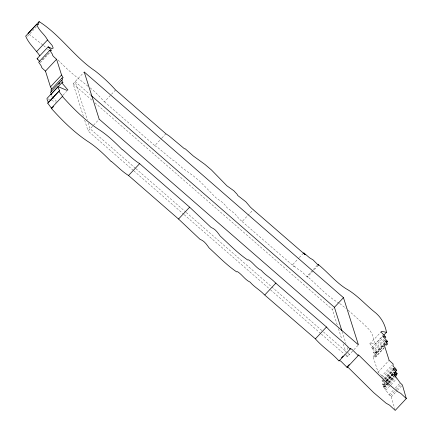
<?xml version="1.0" encoding="UTF-8"?>
<svg xmlns="http://www.w3.org/2000/svg" width="432" height="432" viewBox="0 0 432 432"><rect width="100%" height="100%" fill="white"/><g stroke="black" fill="none" stroke-linecap="round" stroke-linejoin="round"><path stroke-width="0.32" stroke-dasharray="2.16 1.62" d="M382.007 376.974L382.023 375.824L392.234 364.927M384.08 339.287L374.76 349.234L369.873 343.818L370.429 343.219L375.397 344.142L382.055 337.036M36.596 26.552L27.27 36.504L26.212 36.245M42.104 59.908L44.323 57.542M44.766 57.067L46.543 55.172M46.985 54.697L48.314 53.276M40.284 62.705L50.053 52.283M83.441 116.365L73.121 83.824L84.218 71.982M63.029 95.175L66.582 91.39M90.175 87.912C95.553 91.946 99.889 97.027 104.458 101.795L115.555 89.953M133.337 170.419L88.096 131.036L99.193 119.194M104.458 101.795L154.786 145.611L161.449 138.505M161.892 138.029L165.888 133.763M154.786 145.611L158.177 147.901L173.41 160.666L174.139 160.634L182.272 167.881L193.66 176.137L200.313 181.764L215.789 197.64L222.734 202.603L226.039 206.15L226.66 207.349L234.754 213.651L239.387 219.094L242.114 221.551L253.217 209.709M242.114 221.551L294.214 266.657L292.621 264.686L298.836 258.055M299.279 257.58L302.827 253.789M318.411 265.302L307.309 277.144L307.028 276.237L312.8 270.076M313.243 269.606L317.682 264.865M337.225 324.815L332.37 309.501L333.607 308.178M345.821 355.385L347.344 356.713L353.473 350.174M353.927 349.693L358.441 344.871M369.873 343.818L380.97 331.976M384.032 345.362L376.488 353.419L371.574 347.706L382.671 335.864M372.692 348.932L383.789 337.084M384.437 347.744L376.45 356.27L376.164 355.358L373.626 352.733L373.486 352.274L384.583 340.432M375.559 352.215L384.88 342.268M373.486 352.274L375.889 353.662L375.586 353.03L385.139 342.819M375.586 353.03L385.22 343.078M382.023 375.824L378.038 372.168L373.097 356.589L384.323 344.66M384.113 347.647L375.235 357.124L374.776 355.644L384.097 345.692M378.038 372.168L389.135 360.32M382.439 377.654L392.65 366.757M388.276 383.281L386.057 385.646L381.947 380.344L383.276 378.923M383.719 378.448L393.044 368.501M384.453 379.139L392.445 370.607M384.734 378.864L393.611 369.392M382.795 381.677L384.572 379.782M385.015 379.312L393.898 369.835M385.479 379.436L393.471 370.904M388.751 383.384L385.641 386.699L383.254 385.031L382.406 384.199L385.517 380.884M385.96 380.408L393.622 372.26M386.132 380.592L393.233 373.016M384.248 382.99L385.576 381.569M386.019 381.094L393.125 373.518M386.3 381.132L393.401 373.556M386.381 381.402L393.482 373.826M383.254 385.031L386.359 381.715M386.802 381.24L394.351 373.189M382.406 384.199L383.929 384.394L385.263 382.968M387.04 381.073L394.141 373.496M395.032 409.757L391.322 396.889L389.113 394.702L383.06 386.289L387.056 382.028M387.499 381.553L394.157 374.447M383.06 386.289L384.107 386.527L387.661 382.736M388.103 382.261L394.319 375.629M383.508 387.277L387.504 383.011M387.947 382.536L394.61 375.43M383.794 387.72L394.891 375.878M388.719 382.806L394.049 377.12M389.194 382.909L394.524 377.222M385.047 388.757L389.486 384.016M389.929 383.546L396.144 376.909M385.776 390.334L390.658 385.123M391.1 384.647L396.873 378.486M389.113 394.702L393.552 389.966M395.329 388.071L400.21 382.86M390.371 395.717L395.701 390.031M396.144 389.556L400.583 384.82M391.322 396.889L397.089 390.728M397.537 390.258L401.976 385.517M373.097 356.589L373.756 356.335L375.235 357.124M384.107 386.527L385.641 386.699M381.947 380.344L383.119 380.56L384.545 381.634M374.776 355.644L376.45 356.27M48.098 98.896L49.772 99.554M51.548 100.337L55.706 102.163M371.574 347.706L374.76 349.234M383.929 384.394L386.057 385.646M339.244 303.205C326.776 296.276 317.806 285.325 307.028 276.237M339.79 303.593L346.205 308.551M29.095 34.22L43.151 45.203M307.309 277.144L301.936 271.723L298.615 269.741L292.621 264.686M88.101 86.276C77.625 78.073 67.106 69.719 57.942 59.816L57.051 58.882M43.594 45.571L45.792 47.417M348.143 310.176L363.091 323.546L369.49 329.859L371.882 333.607L375.397 344.142M90.941 95.342L75.179 81.621L87.323 119.907M73.121 83.824L92.437 100.64M94.975 102.854L332.37 309.501M135.4 168.221L90.158 128.839L88.339 123.093M135.907 168.664L185.722 212.026M186.235 212.468L322.974 331.506M323.482 331.949L347.371 352.744M347.884 353.187L349.407 354.515L348.797 352.598M133.844 170.861L183.665 214.229M184.172 214.672L270.081 289.456M270.589 289.899L320.911 333.704M321.419 334.147L345.314 354.947M376.488 353.419L375.818 352.766L375.899 353.03M47.617 49.205L48.53 50.101M52.753 97.178L56.5 101.315M51.5 95.693L52.31 96.725M342.122 331.544L345.967 343.667M347.182 347.495L347.992 350.05M338.44 328.644L341.68 338.85M343.294 343.953L345.929 352.247M346.739 354.802L347.344 356.713M84.656 120.193L88.096 131.036"/><path stroke-width="0.65" d="M51.343 94.397L50.69 94.657L61.787 82.814L67.916 89.964L66.803 90.32L58.088 86.611L58.315 88.128L59.578 90.634L58.806 91.282L62.888 96.574L62.359 96.444L51.262 108.286C62.014 120.344 73.818 132.057 87.334 141.124C96.266 146.777 103.907 154.17 111.31 161.687L111.505 161.525C117.229 166.223 122.143 171.574 128.536 175.495L178.535 219.024L200.027 239.323C204.131 240.7 206.685 244.469 209.045 247.844C218.014 256.068 226.541 264.935 236.617 271.868L237.541 271.679C242.185 274.628 244.987 279.79 250.112 282.134C254.318 287.08 259.972 290.002 264.319 294.678L315.382 338.845C322.574 347.182 331.738 352.76 338.985 360.99L339.239 360.212L341.086 361.406L347.139 367.432L358.236 355.585L358.096 355.131L358.49 354.807L384.777 380.786L397.17 391.338L400.766 393.39L406.312 398.558L395.215 410.4L389.669 405.232L386.073 403.18L373.68 392.629L347.393 366.655M339.185 360.828L350.282 348.986L350.336 348.37L352.183 349.564L358.236 355.585M383.832 335.14L386.494 332.3C384.988 324.065 380.911 316.759 374.188 311.699C364.754 304.015 356.605 294.478 345.821 288.587C335.372 281.869 327.742 272.176 318.125 264.395L318.411 265.302L313.033 259.875L309.712 257.899L303.718 252.844L305.311 254.815L253.217 209.709L250.49 207.252L245.851 201.803L237.757 195.507L237.141 194.303L233.831 190.76L226.892 185.798L211.41 169.922L204.763 164.295L193.369 156.038L185.236 148.792L184.513 148.824L169.279 136.058L165.888 133.763L115.555 89.953C109.431 83.09 102.595 76.75 95.261 71.042C74.488 57.181 60.421 35.068 39.128 21.6L38.367 24.656L36.785 24.268L25.688 36.115C28.539 43.529 35.284 49.156 39.771 55.76M28.031 33.442L39.128 21.6M36.418 51.818L47.515 39.976C44.771 34.209 38.351 30.51 36.785 24.268M39.971 61.69L37.082 58.676L48.179 46.834L51.894 48.584L53.201 48.065L52.126 45.398L47.515 39.976M48.179 46.834L51.068 49.842L51.381 50.863L49.761 50.36L38.664 62.203L41.337 66.101L41.288 66.717L42.239 68.207L45.473 71.113L50.468 86.859L51.721 89.008M45.473 71.113L56.57 59.27L53.336 56.365L52.385 54.875L52.439 54.259L49.761 50.36M50.468 86.859L61.565 75.017L56.57 59.27M61.565 75.017L63.131 77.701L62.019 78.057L50.922 89.899L51.521 91.827M62.019 78.057L62.618 79.985L61.544 80.449L50.447 92.297L51.489 94.084M58.622 84.245L59.956 82.825M58.088 86.611L46.985 98.453L47.218 99.97L48.481 102.481L47.704 103.124L50.647 107.093L51.786 108.416L53.563 106.52M47.704 103.124L58.806 91.282M48.481 102.481L59.578 90.634M128.536 175.495L139.633 163.652L189.637 207.182L211.129 227.48C215.233 228.852 217.782 232.621 220.147 236.002C229.111 244.226 237.638 253.093 247.714 260.026L248.638 259.832C253.282 262.786 256.084 267.943 261.209 270.292C265.421 275.238 271.069 278.159 275.416 282.836L326.484 327.002C333.671 335.335 342.841 340.918 350.087 349.142L350.282 348.986M178.535 219.024L189.637 207.182M264.859 294.862L275.956 283.019M341.917 330.907L334.427 307.298L343.467 297.659L84.218 71.982L99.193 119.194L358.441 344.871L343.467 297.659M315.382 338.845L326.484 327.002M341.458 357.842L343.235 355.946M347.441 366.503L349.218 364.608M386.095 342.765L386.986 341.82L386.915 340.924L387.585 341.572L386.251 342.997M393.331 369.662L394.222 368.712L396.592 370.51L395.258 371.93M395.62 371.185L396.506 370.24M394.141 373.496L395.032 372.546L397.154 373.804L396.268 374.749M394.319 375.629L395.21 374.684L396.743 374.857L395.41 376.277M61.787 82.814L62.969 82.685L61.544 80.449M386.494 332.3L381.526 331.376L380.97 331.976L385.376 336.641L385.857 337.392L382.671 335.864L387.585 341.572M394.222 368.712L393.044 368.501L397.154 373.804M395.032 372.546L393.509 372.352L396.743 374.857M395.21 374.684L394.157 374.447L400.21 382.86L402.419 385.042L406.312 398.558M51.262 108.286L51.786 108.416M37.082 58.676L37.946 59.098M386.986 341.82L384.583 340.432L387.266 343.516L387.547 344.428L385.873 343.796L386.332 345.276L384.853 344.488L384.194 344.747L389.135 360.32L393.12 363.976L393.093 366.282L395.69 368.539L396.592 370.51M139.633 163.652C133.245 159.732 128.326 154.375 122.602 149.683L122.407 149.839C115.004 142.322 107.368 134.935 98.431 129.281C84.915 120.215 73.111 108.502 62.359 96.444M91.449 95.785L334.427 307.298M346.999 366.973L347.139 367.432"/></g></svg>
